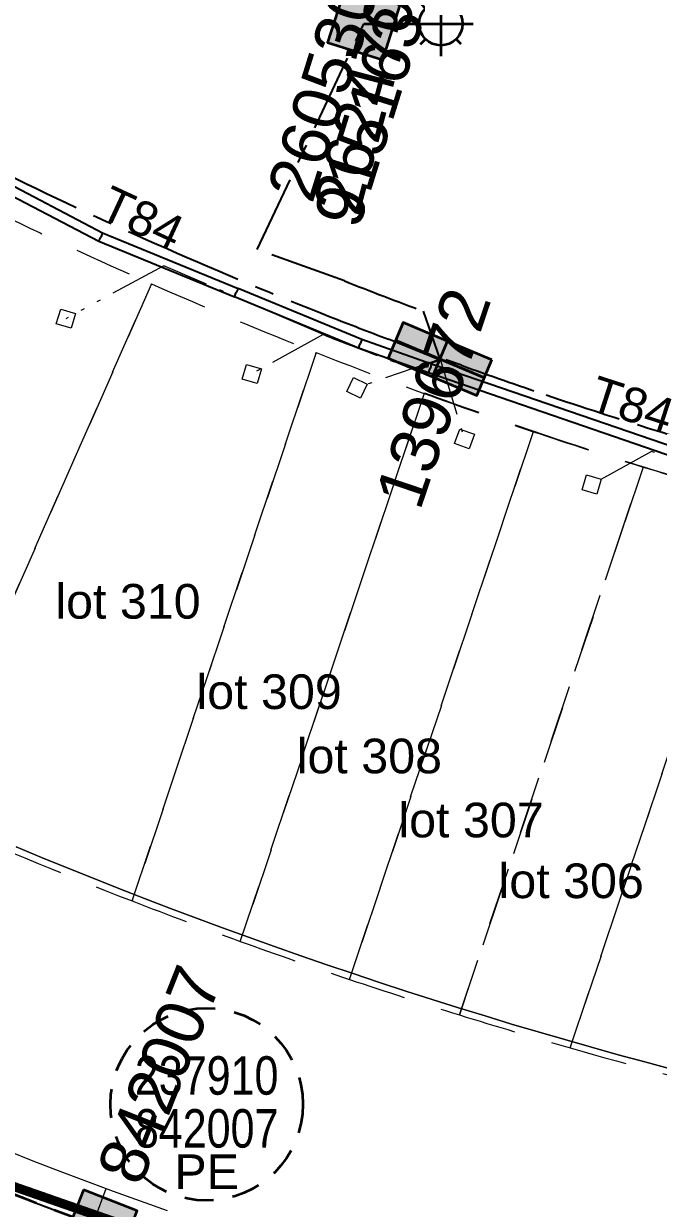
# Model space of a CAD drawing. Header units: metres. Extents: x 293418 to 294566, y 6233478 to 6234177.
# Drawn here: x 293959.7 to 293992.7, y 6233795.1 to 6233856.7 of the extents above; entities that cross this region are included whole.
import ezdxf
from ezdxf.enums import TextEntityAlignment as Align

# ---------------------------------------------------------------- set-up
doc = ezdxf.new("R2010")
doc.units = ezdxf.units.M
for name, pattern in [('Cable Exist UG', [7, 4, -1, 1, -1]), ('Dash', [5, 3, -2]), ('PHANTOMX2', [6.6, 3, -0.75, 0.2, -0.75, 0.2, -0.75, 0.2, -0.75])]:
    doc.linetypes.add(name, pattern=pattern)
doc.layers.get('0').update_dxf_attribs({"color": 6})
doc.layers.add('_User Miscellaneous1_Cons Lines', color=6, linetype='Continuous', lineweight=13, transparency=0.7)
for name, color, linetype, lineweight in [('_User_LV_Exist', 5, 'Continuous', 35), ('_User_SL_Exist', 4, 'Continuous', 35), ('Cadastre Developer_SP_EXT', 98, 'Continuous', 15), ('Cadastre Land Parcels_SP_EXT', 118, 'Continuous', 15), ('Mains_LV_EXT', 163, 'Continuous', 25), ('Mains_LV_SL_EXT', 135, 'Continuous', 25), ('Mains_SL_EXT', 131, 'Continuous', 25), ('Services_SP_EXT', 42, 'PHANTOMX2', 20)]:
    doc.layers.add(name, color=color, linetype=linetype, lineweight=lineweight)
for name, color, linetype in [('Duct_SP_EXT', 30, 'Continuous'), ('Equip_SP_SL_EXT', 7, 'Continuous'), ('Notes', 7, 'Continuous'), ('SupportsUG_SP_LV_EXT', 7, 'Continuous'), ('SupportsUG_SP_LV_SL_EXT', 7, 'Continuous'), ('UG_Details_SP_MISC', 7, 'Continuous')]:
    doc.layers.add(name, color=color, linetype=linetype)
doc.layers.add('Features_HIDE', color=1, linetype='Continuous', plot=False)
doc.styles.add('COLUMN_LABEL', font='arial.ttf', dxfattribs={"height": 2})
doc.styles.add('iecARIAL', font='arial.ttf', dxfattribs={"height": 2})
doc.styles.add('POLE_LABEL', font='arial.ttf', dxfattribs={"height": 2})
doc.styles.add('SL_LABEL', font='arial.ttf', dxfattribs={"height": 2})
doc.styles.get("Standard").update_dxf_attribs({"font": 'arial.ttf'})

# ---------------------------------------------------------------- blocks, each defined once
blk = doc.blocks.new('SL_LANTERN_EXT')
at = {"flags": 9}
for tag, p in [('LRATECODE', (-7.4, 0)), ('LOUTREACHVOCAB', (-7.2, 0)), ('LOUTREACH', (-7, 0)), ('LANTNUMBER', (-6.6, 0)), ('LNEW', (-6.4, 0)), ('LMASTVOCAB', (-6.2, 0)), ('LMAST', (-6, 0)), ('LLAMPVOCAB', (-5.8, 0)), ('LLAMP', (-5.6, 0)), ('LEXIST', (-5.4, 0)), ('LCHARGE3PERCENT', (-5.2, 0)), ('LCHARGE3', (-5, 0)), ('LCHARGE2PERCENT', (-4.8, 0)), ('LCHARGE2', (-4.6, 0)), ('LCHARGE1PERCENT', (-4.4, 0)), ('LCHARGE1', (-4.2, 0)), ('LCATEGORY', (-4, 0)), ('LBRACKETVOCAB', (-3.8, 0)), ('LBRACKET', (-3.6, 0)), ('LKINGHEIGHT', (-3.4, 0)), ('CREPLACE', (-3.2, 0)), ('CREMOVE', (-3, 0)), ('CNUMBER', (-2.8, 0)), ('CNEW', (-2.6, 0)), ('CEXIST', (-2.4, 0)), ('USAGE', (-2.2, 0)), ('STATE', (-2, 0)), ('OWNED_BY', (-1.8, 0)), ('ORIENTATION', (-1.6, 0)), ('OPERATING_VOLTAGE', (-1.4, 0)), ('NO_PHASES', (-1.2, 0)), ('LANTERN_TYPE', (-1, 0)), ('LANTERN_PURPOSE', (-0.8, 0)), ('CONTROL_TYPE', (-0.6, 0)), ('CONSTRUCTED_VOLTAGE', (-0.4, 0))]:
    blk.add_attdef(tag, text='', height=0.001, rotation=270, dxfattribs=at).set_placement(p, align=Align.MIDDLE_LEFT)
at = {"style": 'SL_LABEL', "flags": 9}
blk.add_attdef('STREET_CODE', text='', height=0.001, rotation=270, dxfattribs=at).set_placement((0.001, 0), align=Align.MIDDLE_LEFT)
at = {"flags": 1}
blk.add_attdef('Z', (0, 0), '', height=0.001, rotation=270, dxfattribs=at)
at = {"width": 0.9}
blk.add_attdef('LNUMBER', text='', height=1, dxfattribs=at).set_placement((7, -1), align=Align.MIDDLE_LEFT)
at = {"flags": 9}
for tag, p in [('LREMOVE', (0, -7.6)), ('LREPLACE', (0, -7.8)), ('LTYPE', (0, -8)), ('LTYPEVOCAB', (0, -8.2)), ('LEGEND', (0, -8.4)), ('SUBURB', (0, -8.6)), ('STREETNAME', (0, -8.8)), ('LOCATION', (0, -9)), ('NOTES', (0, -9.2)), ('MAINTAINED_BY', (0, -9.863))]:
    blk.add_attdef(tag, text='', height=0.001, dxfattribs=at).set_placement(p, align=Align.MIDDLE_LEFT)
blk.add_attdef('OPERATED_BY', (0, -9.607), '', height=0.001, dxfattribs=at)
at = {"layer": 'Features_HIDE', "width": 0.9}
blk.add_attdef('ASSET_NUM', text='', height=1, dxfattribs=at).set_placement((7, 1), align=Align.MIDDLE_LEFT)
blk.add_wipeout([(5.688, 0), (5.061, -1.061), (4, -1.688), (2.939, -1.061), (2.313, 0), (2.939, 1.061), (4, 1.687), (5.061, 1.061)])
for p, q in [((4, 1.687), (4, 0)), ((2.939, 1.061), (3.205, 0.795)), ((5.061, 1.061), (4.795, 0.795)), ((0, 0), (4, 0)), ((4, 0), (5.688, 0)), ((4, 0), (4, -1.688)), ((2.939, -1.061), (3.205, -0.795)), ((5.061, -1.061), (4.795, -0.795))]:
    blk.add_line(p, q)
blk.add_circle((4, 0), 1.125)
blk = doc.blocks.new('CCP_EXT')
at = {"flags": 9}
for tag, p in [('OWNED_BY', (0, -1)), ('USAGE', (0, -1.2)), ('STATE', (0, -1.8)), ('LEGEND', (0, -1.4)), ('LIFE_SUPPORT', (0, -1.6)), ('NOTES', (0, -2))]:
    blk.add_attdef(tag, text='', height=0.2, dxfattribs=at).set_placement(p, align=Align.MIDDLE_LEFT)
blk.add_wipeout([(0, 0.566), (0.566, 0), (0, -0.566), (-0.566, 0)])
blk.add_lwpolyline([(-0.566, 0), (0, 0.566), (0.566, 0), (0, -0.566), (-0.566, 0)])
at = {"flags": 1}
blk.add_attdef('Z', (0, 0), '', height=0.2, dxfattribs=at)
at = {"flags": 9}
for tag, p in [('CCP_TYPE', (0, 0)), ('OPERATING_VOLTAGE', (0, -0.6)), ('CONSTRUCTED_VOLTAGE', (0, -0.2)), ('NO_PHASES', (0, -0.4)), ('ORIENTATION', (0, -0.8))]:
    blk.add_attdef(tag, text='', height=0.2, dxfattribs=at).set_placement(p, align=Align.MIDDLE_LEFT)
blk = doc.blocks.new('PILLAR_EXT')
blk.add_hatch(color=256).paths.add_polyline_path([(-2.5, 1), (-2.5, -1), (2.5, -1), (2.5, 1)])
for p, q in [((0, 1), (0, -1)), ((-2.5, 0), (2.5, 0))]:
    blk.add_line(p, q)
at = {"ltscale": 10}
blk.add_line((2.5, 0), (-2.5, 0), dxfattribs=at)
blk.add_lwpolyline([(-2.5, -1), (-1.25, -1), (1.25, -1), (2.5, -1), (2.5, 1), (-2.5, 1)], close=True)
at = {"width": 0.9, "flags": 8}
blk.add_attdef('ASSET_NUM', text='', height=2, rotation=90, dxfattribs=at).set_placement((-2, 4), align=Align.MIDDLE_LEFT)
for tag, p, flags in [('OWNED_BY', (0, -0.2), 9), ('STATE', (0, -0.4), 9), ('SUPPORT_TYPE', (0, -0.6), 9), ('USAGE', (0, -0.8), 9), ('LEGEND', (0, -1), 9), ('LOCATION', (0, -1.2), 9), ('NOTES', (0, -1.4), 9), ('STREETNAME', (0, -1.8), 9), ('SUBURB', (0, -2), 1), ('PARENT', (0, -1.6), 9)]:
    blk.add_attdef(tag, p, '', height=0.2, dxfattribs=dict(flags=flags))
blk = doc.blocks.new('COLUMN_EXT')
blk.add_hatch(color=256).paths.add_polyline_path([(1.5, -1.5), (1.5, 1.5), (-1.5, 1.5), (-1.5, -1.5)])
blk.add_lwpolyline([(1.5, 1.5), (-1.5, 1.5), (-1.5, -1.5), (1.5, -1.5)], close=True)
at = {"flags": 9}
for tag, p in [('SUBURB', (-1.813, 1.8)), ('NOTES', (-1.813, 2)), ('STREETNAME', (-1.813, 1.6)), ('LOCATION', (-1.813, 1.4)), ('LEGEND', (-1.813, 1.2)), ('OWNED_BY', (-1.813, 0.6)), ('USAGE', (-1.813, 1)), ('STATE', (-1.813, 0.8)), ('COLUMN_TYPE', (-1.813, 0.4))]:
    blk.add_attdef(tag, text='', height=0.2, rotation=180, dxfattribs=at).set_placement(p, align=Align.MIDDLE_LEFT)
at = {"flags": 1}
blk.add_attdef('Z', (-1.813, 2.351), '', height=0.2, rotation=180, dxfattribs=at)
at = {"flags": 9}
for tag, style, p in [('STRUCTURE_PLANT_NUMBER', 'POLE_LABEL', (-1.813, -0.031)), ('STREET_CODE', 'COLUMN_LABEL', (-1.813, 0.2))]:
    blk.add_attdef(tag, text='', height=0.2, rotation=180, dxfattribs=dict(at, style=style)).set_placement(p, align=Align.MIDDLE_LEFT)
at = {"style": 'COLUMN_LABEL', "width": 0.9, "flags": 8}
blk.add_attdef('ASSET_NUM', text='', height=2, rotation=270, dxfattribs=at).set_placement((2, -4), align=Align.MIDDLE_LEFT)
blk = doc.blocks.new('*U352')
at = {"linetype": 'Dash', "ltscale": 0.5}
blk.add_circle((0, 0), 5, dxfattribs=at)
at = {"insert": (0, -2.6), "char_height": 1.8, "attachment_point": 2}
blk.add_mtext('PE', dxfattribs=at)
at = {"width": 0.8}
blk.add_attdef('SNUMBER', text='', height=1.8, dxfattribs=at).set_placement((0, 0.5), align=Align.CENTER)
at = {"flags": 1}
blk.add_attdef('Z', (0, 0), '', height=0.2, dxfattribs=at)
at = {"width": 0.8}
blk.add_attdef('CNUMBER', text='', height=1.8, dxfattribs=at).set_placement((0, -0.25), align=Align.TOP_CENTER)

msp = doc.modelspace()

# ---------------------------------------------------------------- linework, layer by layer
at = {"layer": '_User Miscellaneous1_Cons Lines', "flags": 128}
msp.add_lwpolyline([(293846.17, 6233845.31, 0), (293842.01, 6233849.493)], format="xyb", dxfattribs=at)
msp.add_lwpolyline([(293957.296, 6233778.095), (293964.018, 6233796.147)], dxfattribs=at)
at = {"layer": '_User_SL_Exist', "linetype": 'Cable Exist UG', "flags": 128}
msp.add_lwpolyline([(293918.915, 6233815.216, 0.040027), (293963.694, 6233794.135, 0.011562), (293980.527, 6233788.54)], format="xyb", dxfattribs=at)
at = {"layer": 'Cadastre Land Parcels_SP_EXT', "linetype": 'Continuous'}
for points in [[(293993.395, 6233802.346), (293992.004, 6233802.719), (293990.616, 6233803.098), (293989.229, 6233803.485), (293987.844, 6233803.879), (293986.462, 6233804.282), (293985.082, 6233804.692), (293983.704, 6233805.109), (293982.329, 6233805.534), (293980.955, 6233805.966), (293979.585, 6233806.406), (293978.217, 6233806.854), (293976.85, 6233807.308), (293975.488, 6233807.77), (293974.126, 6233808.239), (293972.768, 6233808.717), (293971.413, 6233809.202), (293970.059, 6233809.694), (293968.709, 6233810.193), (293967.362, 6233810.7), (293966.017, 6233811.214), (293964.676, 6233811.736), (293963.337, 6233812.264), (293962, 6233812.801), (293960.667, 6233813.344), (293959.338, 6233813.895)], [(293959.338, 6233813.895), (293960.667, 6233813.344), (293962, 6233812.801), (293963.337, 6233812.264), (293964.676, 6233811.736), (293966.017, 6233811.214), (293967.362, 6233810.7), (293968.709, 6233810.193), (293970.059, 6233809.694), (293971.413, 6233809.202), (293972.768, 6233808.717), (293974.126, 6233808.239), (293975.488, 6233807.77), (293976.85, 6233807.308), (293978.217, 6233806.854), (293979.585, 6233806.406), (293980.955, 6233805.966), (293982.329, 6233805.534), (293983.704, 6233805.109), (293985.082, 6233804.692), (293986.462, 6233804.282), (293987.844, 6233803.879), (293989.229, 6233803.485), (293990.616, 6233803.098), (293992.004, 6233802.719), (293993.395, 6233802.346)], [(293958.832, 6233798.129), (293960.217, 6233797.588), (293961.604, 6233797.054), (293962.994, 6233796.528), (293964.387, 6233796.01), (293965.783, 6233795.499), (293967.181, 6233794.995)]]:
    msp.add_lwpolyline(points, dxfattribs=at)
at = {"layer": 'Duct_SP_EXT'}
for p, q in [((293953.16, 6233851.395), (293963.836, 6233845.8)), ((293952.937, 6233850.97), (293963.633, 6233845.365)), ((293963.836, 6233845.8), (293963.735, 6233845.582)), ((293963.836, 6233845.8), (293970.869, 6233842.914)), ((293963.633, 6233845.365), (293963.735, 6233845.582)), ((293963.633, 6233845.365), (293970.687, 6233842.47)), ((293970.686, 6233842.471), (293970.778, 6233842.692)), ((293970.687, 6233842.47), (293970.778, 6233842.692)), ((293970.869, 6233842.914), (293970.778, 6233842.692)), ((293970.87, 6233842.914), (293970.778, 6233842.692)), ((293977.297, 6233840.261), (293970.87, 6233842.914)), ((293977.125, 6233839.813), (293970.686, 6233842.471)), ((293977.297, 6233840.261), (293977.211, 6233840.037)), ((293980.928, 6233838.972), (293977.297, 6233840.261)), ((293977.125, 6233839.813), (293977.211, 6233840.037)), ((293980.926, 6233838.973), (293980.848, 6233838.746)), ((293980.928, 6233838.972), (293980.848, 6233838.746)), ((293980.767, 6233838.52), (293980.848, 6233838.746)), ((293980.77, 6233838.519), (293980.848, 6233838.746))]:
    msp.add_line(p, q, dxfattribs=at)
at = {"layer": 'Mains_SL_EXT', "linetype": 'Cable Exist UG'}
msp.add_lwpolyline([(293918.915, 6233815.216), (293920.532, 6233814.318), (293920.532, 6233814.318), (293926, 6233811.326), (293934.292, 6233806.954), (293942.66, 6233802.92), (293950.577, 6233799.36), (293958.532, 6233796.101), (293963.694, 6233794.135)], dxfattribs=at)

# ---------------------------------------------------------------- block references
at = {"layer": '_User_LV_Exist'}
ref = msp.add_blockref('COLUMN_EXT', (293963.694, 6233794.135), dxfattribs=dict(at, rotation=68.59998695556442))
ref.add_attrib('ASSET_NUM', '842007', dxfattribs={"layer": 'SupportsUG_SP_LV_SL_EXT', "height": 2.5, "rotation": 68.43799, "style": 'COLUMN_LABEL'}).set_placement((293963.473, 6233797.104), align=Align.TOP_LEFT)
at = {"layer": '_User_SL_Exist', "ltscale": 10}
ref = msp.add_blockref('*U352', (293969.241, 6233800.519), dxfattribs=at)
ref.add_attrib('SNUMBER', '237910', dxfattribs={"layer": '0', "ltscale": 10, "height": 2, "width": 0.8}).set_placement((293969.241, 6233801.019), align=Align.CENTER)
ref.add_attrib('CNUMBER', '842007', dxfattribs={"layer": 'Notes', "ltscale": 10, "height": 2, "width": 0.8}).set_placement((293969.241, 6233800.269), align=Align.TOP_CENTER)
at = {"layer": 'SupportsUG_SP_LV_SL_EXT'}
ref = msp.add_blockref('COLUMN_EXT', (293963.694, 6233794.135), dxfattribs=dict(at, rotation=68.59998695556442))
ref.add_attrib('ASSET_NUM', '842007', dxfattribs={"height": 2.5, "rotation": 68.43799, "style": 'COLUMN_LABEL'}).set_placement((293963.473, 6233797.104), align=Align.TOP_LEFT)

# ---------------------------------------------------------------- texts
at = {"layer": 'Cadastre Developer_SP_EXT'}
for s, p in [('lot 310', (293961.379, 6233825.754)), ('lot 309', (293968.712, 6233821.057)), ('lot 308', (293973.92, 6233817.718)), ('lot 307', (293979.203, 6233814.39)), ('lot 306', (293984.407, 6233811.232))]:
    msp.add_text(s, height=1.8, dxfattribs=at).set_placement(p)
at = {"layer": 'Mains_LV_EXT'}
for rotation, p in [(335.0843, (293963.543, 6233846.668)), (342.0602, (293989.015, 6233836.69))]:
    msp.add_text('T84', height=1.8, rotation=rotation, dxfattribs=at).set_placement(p)

# ---------------------------------------------------------------- next in the draw order: block references
at = {"layer": 'Services_SP_EXT'}
for p, rotation in [((293961.927, 6233841.337), 28.4570168069512), ((293971.587, 6233838.468), 28.83153944504855), ((293977.052, 6233837.743), 19.16634564349391), ((293982.637, 6233835.094), 115.166345642238), ((293989.242, 6233832.723), 28.81079386132323)]:
    msp.add_blockref('CCP_EXT', p, dxfattribs=dict(at, rotation=rotation))

# ---------------------------------------------------------------- next in the draw order: linework, layer by layer
at = {"layer": 'Cadastre Developer_SP_EXT', "linetype": 'Dash'}
msp.add_lwpolyline([(293936.981, 6233858.693, 0.006438), (293942.115, 6233855.58), (293942.115, 6233855.58, 0.006438), (293947.327, 6233852.601), (293947.327, 6233852.601, 0.006437), (293952.613, 6233849.758), (293952.613, 6233849.758, 0.006438), (293957.972, 6233847.052), (293957.972, 6233847.052, 0.009938), (293966.377, 6233843.148), (293966.377, 6233843.148, 0.009938), (293974.929, 6233839.58), (293974.929, 6233839.58, 0.006438), (293980.542, 6233837.451), (293980.542, 6233837.451), (293980.556, 6233837.488), (293980.556, 6233837.488, 0.00645), (293986.235, 6233835.488), (293986.235, 6233835.488, 0.006438), (293991.954, 6233833.636), (293991.954, 6233833.636, 0.006437), (293997.718, 6233831.934)], format="xyb", dxfattribs=at)
for points in [[(293966.377, 6233843.148, -0.009938), (293957.972, 6233847.052), (293957.972, 6233847.052), (293943.399, 6233820.77), (293943.399, 6233820.77, 0.011613), (293954.272, 6233815.679)], [(293974.929, 6233839.58, -0.009938), (293966.377, 6233843.148), (293966.377, 6233843.148), (293954.272, 6233815.679), (293954.272, 6233815.679, 0.011613), (293965.366, 6233811.088)], [(293980.542, 6233837.451, -0.006438), (293974.929, 6233839.58), (293974.929, 6233839.58), (293965.366, 6233811.088), (293965.366, 6233811.088, 0.005704), (293970.989, 6233808.985)], [(293986.209, 6233835.467, -0.006439), (293980.542, 6233837.451), (293980.542, 6233837.451), (293970.989, 6233808.985), (293970.989, 6233808.985, 0.005703), (293976.657, 6233807.01)], [(293991.924, 6233833.63, -0.006438), (293986.209, 6233835.467), (293986.209, 6233835.467), (293976.657, 6233807.01), (293976.657, 6233807.01, 0.005704), (293982.371, 6233805.166)], [(293997.685, 6233831.942, -0.006438), (293991.924, 6233833.63), (293991.924, 6233833.63), (293990.906, 6233830.595), (293982.371, 6233805.166), (293982.371, 6233805.166, 0.005703), (293988.124, 6233803.451)], [(294004.936, 6233830.043, -0.008037), (293997.685, 6233831.942), (293997.685, 6233831.942), (293988.124, 6233803.451), (293988.124, 6233803.451, 0.009506), (293997.795, 6233800.886)]]:
    msp.add_lwpolyline(points, format="xyb", close=True, dxfattribs=at)
at = {"layer": 'Duct_SP_EXT'}
for p, q in [((293980.767, 6233838.52), (293977.125, 6233839.813)), ((293995.146, 6233834.091), (293980.926, 6233838.973)), ((293995.007, 6233833.631), (293980.77, 6233838.519))]:
    msp.add_line(p, q, dxfattribs=at)
at = {"layer": 'Mains_LV_EXT', "linetype": 'Cable Exist UG'}
for points in [[(293981.403, 6233839.163), (293978.688, 6233840.273), (293978.688, 6233840.273, -0.003508), (293975.662, 6233841.44), (293975.662, 6233841.44, -0.009938), (293967.183, 6233844.978), (293967.183, 6233844.978, -0.009938), (293958.851, 6233848.848), (293958.851, 6233848.848, -0.005448), (293954.35, 6233851.11), (293954.35, 6233851.11), (293953.508, 6233851.502)], [(294005.419, 6233831.99), (294002.823, 6233832.635), (294002.823, 6233832.635, -0.00462), (293998.696, 6233833.737), (293998.696, 6233833.737, -0.000488), (293998.263, 6233833.859), (293998.263, 6233833.859), (293998.26, 6233833.86), (293998.26, 6233833.86, -0.006437), (293992.545, 6233835.547), (293992.545, 6233835.547, -0.006437), (293986.876, 6233837.382), (293986.876, 6233837.382), (293986.876, 6233837.382), (293986.876, 6233837.382, -0.005037), (293982.474, 6233838.919), (293982.474, 6233838.919), (293981.676, 6233839.203)]]:
    msp.add_lwpolyline(points, format="xyb", dxfattribs=at)
at = {"layer": 'Mains_LV_SL_EXT', "linetype": 'Cable Exist UG'}
msp.add_lwpolyline([(293981.366, 6233839.241), (293980.515, 6233841.724), (293980.515, 6233841.724, -0.004813), (293976.395, 6233843.301), (293976.395, 6233843.301), (293971.866, 6233844.927), (293977.408, 6233856.662)], format="xyb", dxfattribs=at)
at = {"layer": 'Services_SP_EXT'}
for points in [[(293981.323, 6233839.14), (293979.952, 6233838.752), (293979.952, 6233838.752, -0.008335), (293975.295, 6233840.51), (293975.295, 6233840.51), (293967.01, 6233844.091), (293961.927, 6233841.337)], [(293981.403, 6233839.163), (293979.928, 6233838.742), (293979.859, 6233838.767), (293979.859, 6233838.767, -0.005261), (293975.295, 6233840.51), (293975.295, 6233840.51), (293971.511, 6233838.427)], [(294005.591, 6233831.914), (294004.323, 6233831.307), (294002.668, 6233831.642), (294002.668, 6233831.642, -0.005256), (293997.954, 6233832.905), (293997.954, 6233832.905), (293992.346, 6233834.43), (293989.242, 6233832.723)]]:
    msp.add_lwpolyline(points, format="xyb", dxfattribs=at)
for points in [[(293981.366, 6233839.241), (293976.936, 6233837.703)], [(293981.366, 6233839.241), (293982.637, 6233835.094)]]:
    msp.add_lwpolyline(points, dxfattribs=at)
at = {"layer": 'UG_Details_SP_MISC', "const_width": 0.48, "flags": 128}
msp.add_lwpolyline([(293847.678, 6233878.252), (293860.183, 6233865.679), (293857.719, 6233863.228), (293873.378, 6233849.098, 0.133509), (294004.388, 6233782.803), (294029.413, 6233777.345)], format="xyb", dxfattribs=at)
msp.add_lwpolyline([(293847.678, 6233878.252), (293860.183, 6233865.679), (293857.719, 6233863.228), (293873.378, 6233849.098, 0.133509), (294004.388, 6233782.803), (294029.413, 6233777.345)], format="xyb", dxfattribs=at)

# ---------------------------------------------------------------- next in the draw order: block references
at = {"layer": '_User_LV_Exist'}
ref = msp.add_blockref('PILLAR_EXT', (293981.366, 6233839.241), dxfattribs=dict(at, rotation=157.166345886792))
ref.add_attrib('ASSET_NUM', '139672', dxfattribs={"layer": '0', "height": 2.5, "rotation": 71.3243, "style": 'iecARIAL'}).set_placement((293982.866, 6233842.741), align=Align.MIDDLE_RIGHT)
at = {"layer": 'SupportsUG_SP_LV_EXT'}
ref = msp.add_blockref('PILLAR_EXT', (293981.366, 6233839.241), dxfattribs=dict(at, rotation=157.166345886792))
ref.add_attrib('ASSET_NUM', '139672', dxfattribs={"layer": '0', "height": 2.5, "rotation": 71.3243, "style": 'iecARIAL'}).set_placement((293982.866, 6233842.741), align=Align.MIDDLE_RIGHT)

# ---------------------------------------------------------------- next in the draw order: block references
at = {"layer": 'Equip_SP_SL_EXT'}
ref = msp.add_blockref('SL_LANTERN_EXT', (293977.408, 6233856.662), dxfattribs=at)
ref.add_attrib('ASSET_NUM', '260530', dxfattribs={"layer": '0', "height": 2.5, "rotation": 72.68835, "style": 'iecARIAL'}).set_placement((293978.908, 6233858.162), align=Align.BOTTOM_RIGHT)

# ---------------------------------------------------------------- next in the draw order: block references
ref = msp.add_blockref('SL_LANTERN_EXT', (293977.408, 6233856.662), dxfattribs=at)
ref.add_attrib('ASSET_NUM', '262470', dxfattribs={"layer": '0', "height": 2.5, "rotation": 75.14139, "style": 'iecARIAL'}).set_placement((293978.908, 6233858.162), align=Align.MIDDLE_RIGHT)

# ---------------------------------------------------------------- next in the draw order: block references
at = {"layer": 'SupportsUG_SP_LV_SL_EXT'}
ref = msp.add_blockref('COLUMN_EXT', (293977.408, 6233856.662), dxfattribs=dict(at, rotation=342.4744318405255))
ref.add_attrib('ASSET_NUM', '915163', dxfattribs={"layer": '0', "height": 2.5, "rotation": 72.68835, "style": 'COLUMN_LABEL'}).set_placement((293979.408, 6233857.412), align=Align.MIDDLE_RIGHT)

# ---------------------------------------------------------------- next in the draw order: block references
at = {"layer": '_User_LV_Exist'}
ref = msp.add_blockref('SL_LANTERN_EXT', (293977.408, 6233856.662), dxfattribs=at)
ref.add_attrib('ASSET_NUM', '260530', dxfattribs={"layer": '0', "height": 2.5, "rotation": 72.68835, "style": 'iecARIAL'}).set_placement((293978.908, 6233858.162), align=Align.BOTTOM_RIGHT)

# ---------------------------------------------------------------- next in the draw order: block references
ref = msp.add_blockref('SL_LANTERN_EXT', (293977.408, 6233856.662), dxfattribs=at)
ref.add_attrib('ASSET_NUM', '262470', dxfattribs={"layer": '0', "height": 2.5, "rotation": 75.14139, "style": 'iecARIAL'}).set_placement((293978.908, 6233858.162), align=Align.MIDDLE_RIGHT)

# ---------------------------------------------------------------- next in the draw order: block references
ref = msp.add_blockref('COLUMN_EXT', (293977.408, 6233856.662), dxfattribs=dict(at, rotation=342.4744318405255))
ref.add_attrib('ASSET_NUM', '915163', dxfattribs={"layer": '0', "height": 2.5, "rotation": 72.68835, "style": 'COLUMN_LABEL'}).set_placement((293979.408, 6233857.412), align=Align.MIDDLE_RIGHT)

doc.saveas('drawing.dxf')
